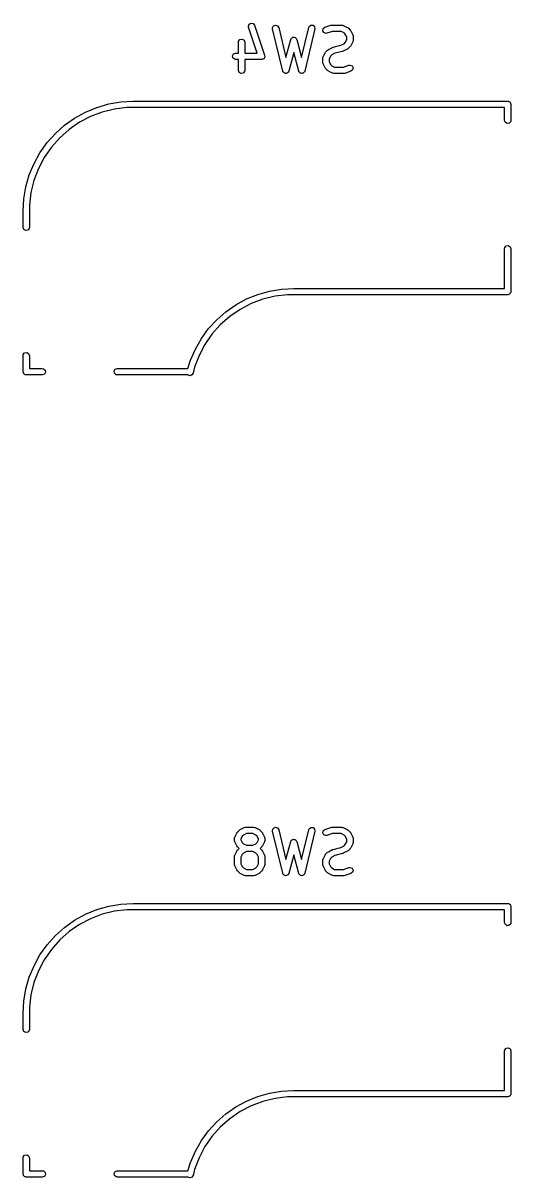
# Model space of a CAD drawing. Extents: x 96.8 to 191.9, y -145.5 to -71.1.
# Drawn here: x 160.45 to 172.03, y -100.81 to -73.38 of the extents above; entities that cross this region are included whole.
import ezdxf

# ---------------------------------------------------------------- set-up
doc = ezdxf.new("R2010")
doc.units = 0
doc.layers.add('BLACK', color=7, linetype='CONTINUOUS')

msp = doc.modelspace()

# ---------------------------------------------------------------- linework, layer by layer
at = {"layer": 'BLACK', "linetype": 'CONTINUOUS'}
for p, q in [((165.803, -73.454), (165.822, -73.4062)), ((165.807, -73.4797), (165.803, -73.454)), ((166.012, -74.0953), (165.807, -73.4797)), ((165.822, -73.4062), (165.867, -73.3818)), ((165.867, -73.3818), (165.917, -73.3921)), ((165.917, -73.3921), (165.949, -73.4323)), ((165.949, -73.4323), (166.187, -74.1466)), ((166.375, -73.495), (166.398, -73.4491)), ((166.398, -73.4491), (166.445, -73.4287)), ((166.445, -73.4287), (166.494, -73.4434)), ((166.494, -73.4434), (166.522, -73.4862)), ((166.522, -73.4862), (166.692, -74.1971)), ((167.064, -74.1971), (167.234, -73.4862)), ((167.234, -73.4862), (167.244, -73.4623)), ((167.244, -73.4623), (167.285, -73.4317)), ((167.285, -73.4317), (167.336, -73.4348)), ((167.336, -73.4348), (167.374, -73.47)), ((167.374, -73.47), (167.38, -73.521)), ((167.576, -73.512), (167.616, -73.4801)), ((167.616, -73.4801), (167.759, -73.4325)), ((167.759, -73.4325), (167.781, -73.4292)), ((167.781, -73.4292), (167.783, -73.4286)), ((167.783, -73.4286), (168.021, -73.4286)), ((168.021, -73.4286), (168.047, -73.4331)), ((168.047, -73.4331), (168.05, -73.436)), ((168.05, -73.436), (168.054, -73.4365)), ((168.054, -73.4365), (168.15, -73.4842)), ((168.15, -73.4842), (168.168, -73.4975)), ((165.602, -73.772), (165.653, -73.7631)), ((165.653, -73.7631), (165.697, -73.7887)), ((166.376, -73.521), (166.375, -73.495)), ((166.615, -74.521), (166.376, -73.521)), ((166.806, -73.77), (166.817, -73.7464)), ((166.817, -73.7464), (166.822, -73.7424)), ((166.822, -73.7424), (166.825, -73.7362)), ((166.825, -73.7362), (166.843, -73.7281)), ((166.843, -73.7281), (166.859, -73.7169)), ((166.859, -73.7169), (166.865, -73.7175)), ((166.865, -73.7175), (166.872, -73.7146)), ((166.872, -73.7146), (166.89, -73.7197)), ((166.89, -73.7197), (166.91, -73.7213)), ((166.91, -73.7213), (166.914, -73.7262)), ((166.914, -73.7262), (166.921, -73.7279)), ((166.921, -73.7279), (166.932, -73.7438)), ((166.932, -73.7438), (166.946, -73.7576)), ((166.946, -73.7576), (166.947, -73.7644)), ((166.947, -73.7644), (166.95, -73.77)), ((167.38, -73.521), (167.141, -74.521)), ((167.566, -73.5622), (167.576, -73.512)), ((167.59, -73.6074), (167.566, -73.5622)), ((167.638, -73.6262), (167.59, -73.6074)), ((167.664, -73.6224), (167.638, -73.6262)), ((167.795, -73.5786), (167.664, -73.6224)), ((168.003, -73.5786), (167.795, -73.5786)), ((168.072, -73.6129), (168.003, -73.5786)), ((168.102, -73.6433), (168.072, -73.6129)), ((168.136, -73.7118), (168.102, -73.6433)), ((168.136, -73.7716), (168.136, -73.7118)), ((168.168, -73.4975), (168.169, -73.4982)), ((168.169, -73.4982), (168.217, -73.5458)), ((168.217, -73.5458), (168.23, -73.5642)), ((168.23, -73.5642), (168.231, -73.5653)), ((168.231, -73.5653), (168.278, -73.6606)), ((168.278, -73.6606), (168.286, -73.6855)), ((168.286, -73.6855), (168.285, -73.6899)), ((168.285, -73.6899), (168.286, -73.6941)), ((168.286, -73.6941), (168.286, -73.7893)), ((165.565, -73.837), (165.569, -73.8113)), ((165.565, -74.0953), (165.565, -73.837)), ((165.569, -73.8113), (165.602, -73.772)), ((165.697, -73.7887), (165.715, -73.837)), ((165.715, -73.837), (165.715, -74.0953)), ((166.692, -74.1971), (166.806, -73.77)), ((166.95, -73.77), (167.064, -74.1971)), ((167.634, -74.0696), (167.682, -74.022)), ((167.682, -74.022), (167.7, -74.0092)), ((167.7, -74.0092), (167.702, -74.008)), ((167.702, -74.008), (167.797, -73.9603)), ((167.797, -73.9603), (167.809, -73.9567)), ((167.809, -73.9567), (167.812, -73.9547)), ((167.812, -73.9547), (167.995, -73.909)), ((167.995, -73.909), (168.072, -73.8706)), ((168.15, -73.9993), (168.054, -74.0469)), ((168.072, -73.8706), (168.102, -73.8401)), ((168.102, -73.8401), (168.136, -73.7716)), ((168.151, -73.9981), (168.15, -73.9993)), ((168.169, -73.9852), (168.151, -73.9981)), ((168.217, -73.9376), (168.169, -73.9852)), ((168.231, -73.9181), (168.217, -73.9361)), ((168.217, -73.9361), (168.217, -73.9376)), ((168.278, -73.8229), (168.231, -73.9181)), ((168.279, -73.8184), (168.278, -73.8229)), ((168.282, -73.815), (168.279, -73.8184)), ((168.286, -73.7893), (168.282, -73.815)), ((165.423, -74.1573), (165.449, -74.1128)), ((165.432, -74.2078), (165.423, -74.1573)), ((165.471, -74.2408), (165.432, -74.2078)), ((165.449, -74.1128), (165.497, -74.0953)), ((165.497, -74.2453), (165.471, -74.2408)), ((165.497, -74.0953), (165.565, -74.0953)), ((165.565, -74.2453), (165.497, -74.2453)), ((165.565, -74.5036), (165.565, -74.2453)), ((165.715, -74.0953), (166.012, -74.0953)), ((166.116, -74.2453), (165.715, -74.2453)), ((165.715, -74.2453), (165.715, -74.5036)), ((166.121, -74.2433), (166.116, -74.2453)), ((166.127, -74.2445), (166.121, -74.2433)), ((166.145, -74.2347), (166.127, -74.2445)), ((166.164, -74.2277), (166.145, -74.2347)), ((166.167, -74.2228), (166.164, -74.2277)), ((166.172, -74.22), (166.167, -74.2228)), ((166.18, -74.201), (166.172, -74.22)), ((166.19, -74.1833), (166.18, -74.201)), ((166.187, -74.1466), (166.191, -74.1723)), ((166.191, -74.1723), (166.189, -74.1777)), ((166.189, -74.1777), (166.19, -74.1833)), ((166.878, -74.0804), (166.76, -74.5229)), ((166.996, -74.5229), (166.878, -74.0804)), ((167.565, -74.2179), (167.569, -74.1923)), ((167.565, -74.3131), (167.565, -74.2179)), ((167.566, -74.3174), (167.565, -74.3131)), ((167.569, -74.1923), (167.572, -74.1888)), ((167.572, -74.1888), (167.573, -74.1844)), ((167.573, -74.1844), (167.62, -74.0891)), ((167.62, -74.0891), (167.634, -74.0711)), ((167.634, -74.0711), (167.634, -74.0696)), ((167.749, -74.1671), (167.715, -74.2356)), ((167.715, -74.2356), (167.715, -74.2954)), ((167.715, -74.2954), (167.749, -74.364)), ((167.78, -74.1367), (167.749, -74.1671)), ((167.857, -74.0982), (167.78, -74.1367)), ((168.039, -74.0526), (167.857, -74.0982)), ((168.042, -74.0506), (168.039, -74.0526)), ((168.054, -74.0469), (168.042, -74.0506)), ((165.582, -74.5518), (165.565, -74.5036)), ((165.627, -74.5775), (165.582, -74.5518)), ((165.677, -74.5686), (165.627, -74.5775)), ((165.71, -74.5293), (165.677, -74.5686)), ((165.715, -74.5036), (165.71, -74.5293)), ((166.619, -74.5276), (166.615, -74.521)), ((166.62, -74.5354), (166.619, -74.5276)), ((166.633, -74.5484), (166.62, -74.5354)), ((166.643, -74.5638), (166.633, -74.5484)), ((166.65, -74.5661), (166.643, -74.5638)), ((166.656, -74.5716), (166.65, -74.5661)), ((166.674, -74.5732), (166.656, -74.5716)), ((166.692, -74.5785), (166.674, -74.5732)), ((166.699, -74.5754), (166.692, -74.5785)), ((166.707, -74.576), (166.699, -74.5754)), ((166.722, -74.5654), (166.707, -74.576)), ((166.739, -74.5581), (166.722, -74.5654)), ((166.743, -74.5511), (166.739, -74.5581)), ((166.749, -74.5466), (166.743, -74.5511)), ((166.76, -74.5229), (166.749, -74.5466)), ((167.001, -74.5294), (166.996, -74.5229)), ((167.001, -74.5372), (167.001, -74.5294)), ((167.015, -74.5499), (167.001, -74.5372)), ((167.025, -74.565), (167.015, -74.5499)), ((167.033, -74.567), (167.025, -74.565)), ((167.039, -74.5725), (167.033, -74.567)), ((167.057, -74.5735), (167.039, -74.5725)), ((167.075, -74.5783), (167.057, -74.5735)), ((167.082, -74.575), (167.075, -74.5783)), ((167.09, -74.5755), (167.082, -74.575)), ((167.105, -74.5645), (167.09, -74.5755)), ((167.121, -74.5567), (167.105, -74.5645)), ((167.125, -74.5496), (167.121, -74.5567)), ((167.131, -74.5449), (167.125, -74.5496)), ((167.141, -74.521), (167.131, -74.5449)), ((167.565, -74.3217), (167.566, -74.3174)), ((167.573, -74.3467), (167.565, -74.3217)), ((167.62, -74.4419), (167.573, -74.3467)), ((167.622, -74.443), (167.62, -74.4419)), ((167.634, -74.4614), (167.622, -74.443)), ((167.682, -74.509), (167.634, -74.4614)), ((167.684, -74.5097), (167.682, -74.509)), ((167.702, -74.5231), (167.684, -74.5097)), ((167.797, -74.5707), (167.702, -74.5231)), ((167.749, -74.364), (167.78, -74.3944)), ((167.78, -74.3944), (167.848, -74.4286)), ((167.801, -74.5712), (167.797, -74.5707)), ((167.805, -74.5741), (167.801, -74.5712)), ((167.83, -74.5786), (167.805, -74.5741)), ((168.068, -74.5786), (167.83, -74.5786)), ((167.848, -74.4286), (168.056, -74.4286)), ((168.056, -74.4286), (168.188, -74.3848)), ((168.07, -74.5781), (168.068, -74.5786)), ((168.092, -74.5748), (168.07, -74.5781)), ((168.235, -74.5272), (168.092, -74.5748)), ((168.188, -74.3848), (168.213, -74.381)), ((168.213, -74.381), (168.261, -74.3999)), ((168.275, -74.4953), (168.235, -74.5272)), ((168.261, -74.3999), (168.286, -74.445)), ((168.286, -74.445), (168.275, -74.4953)), ((161.933, -75.495), (162.204, -75.3827)), ((162.204, -75.3827), (162.486, -75.3016)), ((162.486, -75.3016), (162.775, -75.2524)), ((162.919, -75.386), (162.623, -75.4219)), ((162.775, -75.2524), (163.068, -75.236)), ((163.068, -75.386), (162.919, -75.386)), ((163.068, -75.236), (171.958, -75.236)), ((171.883, -75.386), (163.068, -75.386)), ((171.883, -75.692), (171.883, -75.386)), ((171.958, -75.236), (171.968, -75.2377)), ((171.968, -75.2377), (171.971, -75.2371)), ((171.971, -75.2371), (171.974, -75.2388)), ((171.974, -75.2388), (171.984, -75.2405)), ((171.984, -75.2405), (171.999, -75.253)), ((171.999, -75.253), (172.015, -75.2628)), ((172.015, -75.2628), (172.018, -75.2691)), ((172.018, -75.2691), (172.023, -75.2735)), ((172.023, -75.2735), (172.026, -75.2927)), ((172.026, -75.2927), (172.033, -75.311)), ((172.033, -75.311), (172.033, -75.692)), ((161.438, -75.8065), (161.677, -75.6368)), ((161.677, -75.6368), (161.933, -75.495)), ((162.054, -75.5991), (161.79, -75.7376)), ((162.333, -75.4933), (162.054, -75.5991)), ((162.623, -75.4219), (162.333, -75.4933)), ((161.219, -76.0019), (161.438, -75.8065)), ((161.545, -75.907), (161.322, -76.1048)), ((161.79, -75.7376), (161.545, -75.907)), ((171.901, -75.7402), (171.883, -75.692)), ((171.945, -75.7659), (171.901, -75.7402)), ((171.995, -75.757), (171.945, -75.7659)), ((172.028, -75.7177), (171.995, -75.757)), ((172.033, -75.692), (172.028, -75.7177)), ((160.854, -76.4597), (161.024, -76.2206)), ((161.024, -76.2206), (161.219, -76.0019)), ((161.322, -76.1048), (161.124, -76.328)), ((160.712, -76.7164), (160.854, -76.4597)), ((161.124, -76.328), (160.955, -76.5734)), ((160.6, -76.9873), (160.712, -76.7164)), ((160.955, -76.5734), (160.816, -76.8375)), ((160.519, -77.2691), (160.6, -76.9873)), ((160.816, -76.8375), (160.71, -77.1163)), ((160.469, -77.5582), (160.519, -77.2691)), ((160.71, -77.1163), (160.639, -77.4059)), ((160.453, -77.851), (160.469, -77.5582)), ((160.639, -77.4059), (160.603, -77.7019)), ((160.453, -78.232), (160.453, -77.851)), ((160.453, -77.851), (160.453, -77.851)), ((160.603, -77.7019), (160.603, -77.851)), ((160.603, -77.851), (160.603, -78.232)), ((160.471, -78.2802), (160.453, -78.232)), ((160.515, -78.3059), (160.471, -78.2802)), ((160.565, -78.297), (160.515, -78.3059)), ((160.598, -78.2577), (160.565, -78.297)), ((160.603, -78.232), (160.598, -78.2577)), ((171.888, -78.7143), (171.921, -78.675)), ((171.921, -78.675), (171.971, -78.6661)), ((171.971, -78.6661), (172.015, -78.6918)), ((172.015, -78.6918), (172.033, -78.74)), ((171.883, -78.74), (171.888, -78.7143)), ((171.883, -79.681), (171.883, -78.74)), ((172.033, -78.74), (172.033, -79.756)), ((166.027, -79.8233), (166.305, -79.7446)), ((166.305, -79.7446), (166.59, -79.6969)), ((166.59, -79.6969), (166.878, -79.681)), ((166.878, -79.681), (166.878, -79.681)), ((166.878, -79.681), (171.883, -79.681)), ((172.016, -79.7966), (172.006, -79.8135)), ((172.028, -79.7817), (172.016, -79.7966)), ((172.03, -79.7719), (172.028, -79.7817)), ((172.032, -79.769), (172.03, -79.7719)), ((172.033, -79.756), (172.031, -79.7657)), ((172.031, -79.7657), (172.032, -79.769)), ((165.269, -80.2348), (165.506, -80.07)), ((165.506, -80.07), (165.76, -79.9322)), ((165.867, -80.043), (165.603, -80.1809)), ((165.76, -79.9322), (166.027, -79.8233)), ((166.145, -79.9378), (165.867, -80.043)), ((166.434, -79.8667), (166.145, -79.9378)), ((166.729, -79.831), (166.434, -79.8667)), ((166.878, -79.831), (166.729, -79.831)), ((171.958, -79.831), (166.878, -79.831)), ((166.878, -79.831), (166.878, -79.831)), ((171.976, -79.8243), (171.958, -79.831)), ((171.995, -79.821), (171.976, -79.8243)), ((172, -79.8158), (171.995, -79.821)), ((172.006, -79.8135), (172, -79.8158)), ((165.051, -80.4249), (165.269, -80.2348)), ((165.358, -80.3495), (165.135, -80.5464)), ((165.603, -80.1809), (165.358, -80.3495)), ((164.856, -80.6377), (165.051, -80.4249)), ((165.135, -80.5464), (164.937, -80.7686)), ((164.542, -81.1212), (164.686, -80.8707)), ((164.686, -80.8707), (164.856, -80.6377)), ((164.937, -80.7686), (164.768, -81.013)), ((164.426, -81.3859), (164.542, -81.1212)), ((164.768, -81.013), (164.629, -81.276)), ((160.453, -81.28), (160.458, -81.2543)), ((160.453, -81.661), (160.453, -81.28)), ((160.458, -81.2543), (160.49, -81.215)), ((160.49, -81.215), (160.541, -81.2061)), ((160.541, -81.2061), (160.585, -81.2318)), ((160.585, -81.2318), (160.603, -81.28)), ((160.603, -81.28), (160.603, -81.586)), ((164.365, -81.586), (164.426, -81.3859)), ((164.629, -81.276), (164.523, -81.5539)), ((160.46, -81.6793), (160.453, -81.661)), ((160.463, -81.6985), (160.46, -81.6793)), ((160.468, -81.7028), (160.463, -81.6985)), ((160.471, -81.7092), (160.468, -81.7028)), ((160.487, -81.719), (160.471, -81.7092)), ((160.502, -81.7315), (160.487, -81.719)), ((160.603, -81.586), (160.909, -81.586)), ((160.909, -81.586), (160.935, -81.5905)), ((160.957, -81.7185), (160.909, -81.736)), ((160.935, -81.5905), (160.974, -81.6235)), ((160.983, -81.674), (160.957, -81.7185)), ((160.974, -81.6235), (160.983, -81.674)), ((162.613, -81.648), (162.639, -81.6035)), ((162.622, -81.6985), (162.613, -81.648)), ((162.661, -81.7315), (162.622, -81.6985)), ((162.639, -81.6035), (162.687, -81.586)), ((162.687, -81.586), (164.365, -81.586)), ((164.487, -81.6981), (164.462, -81.7374)), ((164.523, -81.5539), (164.487, -81.6981)), ((164.487, -81.6981), (164.487, -81.6981)), ((160.512, -81.7332), (160.502, -81.7315)), ((160.515, -81.7349), (160.512, -81.7332)), ((160.518, -81.7343), (160.515, -81.7349)), ((160.528, -81.736), (160.518, -81.7343)), ((160.909, -81.736), (160.528, -81.736)), ((162.687, -81.736), (162.661, -81.7315)), ((164.368, -81.736), (162.687, -81.736)), ((164.374, -81.7435), (164.368, -81.736)), ((164.419, -81.7548), (164.374, -81.7435)), ((164.462, -81.7374), (164.419, -81.7548)), ((165.478, -92.7106), (165.525, -92.6153)), ((165.525, -92.6153), (165.539, -92.5973)), ((165.539, -92.5958), (165.587, -92.5482)), ((165.539, -92.5973), (165.539, -92.5958)), ((165.587, -92.5482), (165.605, -92.5353)), ((165.605, -92.5353), (165.606, -92.5342)), ((165.606, -92.5342), (165.702, -92.4865)), ((165.684, -92.6629), (165.654, -92.6933)), ((165.753, -92.6286), (165.684, -92.6629)), ((165.702, -92.4865), (165.727, -92.4791)), ((165.727, -92.4791), (165.731, -92.4802)), ((165.731, -92.4802), (165.735, -92.4786)), ((165.735, -92.4786), (165.926, -92.4786)), ((165.908, -92.6286), (165.753, -92.6286)), ((165.976, -92.6629), (165.908, -92.6286)), ((165.926, -92.4786), (165.951, -92.4831)), ((165.951, -92.4831), (165.955, -92.486)), ((165.955, -92.486), (165.959, -92.4865)), ((165.959, -92.4865), (166.054, -92.5342)), ((166.007, -92.6933), (165.976, -92.6629)), ((166.054, -92.5342), (166.072, -92.5475)), ((166.072, -92.5475), (166.074, -92.5482)), ((166.074, -92.5482), (166.122, -92.5958)), ((166.122, -92.5958), (166.134, -92.6142)), ((166.134, -92.6142), (166.136, -92.6153)), ((166.136, -92.6153), (166.183, -92.7106)), ((166.375, -92.545), (166.398, -92.4991)), ((166.376, -92.571), (166.375, -92.545)), ((166.615, -93.571), (166.376, -92.571)), ((166.398, -92.4991), (166.445, -92.4787)), ((166.445, -92.4787), (166.494, -92.4934)), ((166.494, -92.4934), (166.522, -92.5362)), ((166.522, -92.5362), (166.692, -93.2471)), ((167.064, -93.2471), (167.234, -92.5362)), ((167.38, -92.571), (167.141, -93.571)), ((167.234, -92.5362), (167.244, -92.5123)), ((167.244, -92.5123), (167.285, -92.4817)), ((167.285, -92.4817), (167.336, -92.4848)), ((167.336, -92.4848), (167.374, -92.52)), ((167.374, -92.52), (167.38, -92.571)), ((167.566, -92.6122), (167.576, -92.562)), ((167.59, -92.6574), (167.566, -92.6122)), ((167.576, -92.562), (167.616, -92.5301)), ((167.638, -92.6762), (167.59, -92.6574)), ((167.616, -92.5301), (167.759, -92.4825)), ((167.664, -92.6724), (167.638, -92.6762)), ((167.795, -92.6286), (167.664, -92.6724)), ((167.759, -92.4825), (167.781, -92.4792)), ((167.781, -92.4792), (167.783, -92.4786)), ((167.783, -92.4786), (168.021, -92.4786)), ((168.003, -92.6286), (167.795, -92.6286)), ((168.072, -92.6629), (168.003, -92.6286)), ((168.021, -92.4786), (168.047, -92.4831)), ((168.047, -92.4831), (168.05, -92.486)), ((168.05, -92.486), (168.054, -92.4865)), ((168.054, -92.4865), (168.15, -92.5342)), ((168.102, -92.6933), (168.072, -92.6629)), ((168.15, -92.5342), (168.168, -92.5475)), ((168.168, -92.5475), (168.169, -92.5482)), ((168.169, -92.5482), (168.217, -92.5958)), ((168.217, -92.5958), (168.23, -92.6142)), ((168.23, -92.6142), (168.231, -92.6153)), ((168.231, -92.6153), (168.278, -92.7106)), ((165.47, -92.7441), (165.474, -92.7184)), ((165.47, -92.7917), (165.47, -92.7441)), ((165.471, -92.7959), (165.47, -92.7917)), ((165.47, -92.8003), (165.471, -92.7959)), ((165.478, -92.8253), (165.47, -92.8003)), ((165.474, -92.7184), (165.477, -92.715)), ((165.477, -92.715), (165.478, -92.7106)), ((165.525, -92.9205), (165.478, -92.8253)), ((165.526, -92.9216), (165.525, -92.9205)), ((165.539, -92.94), (165.526, -92.9216)), ((165.581, -92.9822), (165.539, -92.94)), ((165.654, -92.6933), (165.62, -92.7618)), ((165.62, -92.7618), (165.62, -92.774)), ((165.62, -92.774), (165.654, -92.8425)), ((165.654, -92.8425), (165.684, -92.8729)), ((165.684, -92.8729), (165.753, -92.9072)), ((165.753, -92.9072), (165.908, -92.9072)), ((165.908, -92.9072), (165.976, -92.8729)), ((165.976, -92.8729), (166.007, -92.8425)), ((166.041, -92.7618), (166.007, -92.6933)), ((166.007, -92.8425), (166.041, -92.774)), ((166.041, -92.774), (166.041, -92.7618)), ((166.122, -92.94), (166.079, -92.9822)), ((166.136, -92.9205), (166.122, -92.9385)), ((166.122, -92.9385), (166.122, -92.94)), ((166.183, -92.8253), (166.136, -92.9205)), ((166.183, -92.7106), (166.191, -92.7355)), ((166.184, -92.8208), (166.183, -92.8253)), ((166.187, -92.8174), (166.184, -92.8208)), ((166.191, -92.7917), (166.187, -92.8174)), ((166.191, -92.7355), (166.19, -92.7399)), ((166.19, -92.7399), (166.191, -92.7441)), ((166.191, -92.7441), (166.191, -92.7917)), ((166.692, -93.2471), (166.806, -92.82)), ((166.806, -92.82), (166.817, -92.7964)), ((166.817, -92.7964), (166.822, -92.7924)), ((166.822, -92.7924), (166.825, -92.7862)), ((166.825, -92.7862), (166.843, -92.7781)), ((166.843, -92.7781), (166.859, -92.7669)), ((166.859, -92.7669), (166.865, -92.7675)), ((166.865, -92.7675), (166.872, -92.7646)), ((166.872, -92.7646), (166.89, -92.7697)), ((166.89, -92.7697), (166.91, -92.7713)), ((166.91, -92.7713), (166.914, -92.7762)), ((166.914, -92.7762), (166.921, -92.7779)), ((166.921, -92.7779), (166.932, -92.7938)), ((166.932, -92.7938), (166.946, -92.8076)), ((166.946, -92.8076), (166.947, -92.8144)), ((166.947, -92.8144), (166.95, -92.82)), ((166.95, -92.82), (167.064, -93.2471)), ((167.812, -93.0047), (167.995, -92.959)), ((167.995, -92.959), (168.072, -92.9206)), ((168.072, -92.9206), (168.102, -92.8901)), ((168.136, -92.7618), (168.102, -92.6933)), ((168.102, -92.8901), (168.136, -92.8216)), ((168.136, -92.8216), (168.136, -92.7618)), ((168.278, -92.8729), (168.231, -92.9681)), ((168.278, -92.7106), (168.286, -92.7355)), ((168.279, -92.8684), (168.278, -92.8729)), ((168.282, -92.865), (168.279, -92.8684)), ((168.286, -92.8393), (168.282, -92.865)), ((168.286, -92.7355), (168.285, -92.7399)), ((168.285, -92.7399), (168.286, -92.7441)), ((168.286, -92.7441), (168.286, -92.8393)), ((165.47, -93.1727), (165.474, -93.147)), ((165.47, -93.3631), (165.47, -93.1727)), ((165.474, -93.147), (165.477, -93.1436)), ((165.477, -93.1436), (165.478, -93.1391)), ((165.478, -93.1391), (165.525, -93.0439)), ((165.525, -93.0439), (165.539, -93.0259)), ((165.539, -93.0244), (165.581, -92.9822)), ((165.539, -93.0259), (165.539, -93.0244)), ((165.654, -93.1219), (165.62, -93.1904)), ((165.62, -93.1904), (165.62, -93.3454)), ((165.684, -93.0914), (165.654, -93.1219)), ((165.753, -93.0572), (165.684, -93.0914)), ((165.908, -93.0572), (165.753, -93.0572)), ((165.976, -93.0914), (165.908, -93.0572)), ((166.007, -93.1219), (165.976, -93.0914)), ((166.041, -93.1904), (166.007, -93.1219)), ((166.041, -93.3454), (166.041, -93.1904)), ((166.079, -92.9822), (166.122, -93.0244)), ((166.122, -93.0244), (166.134, -93.0428)), ((166.134, -93.0428), (166.136, -93.0439)), ((166.136, -93.0439), (166.183, -93.1391)), ((166.183, -93.1391), (166.191, -93.1641)), ((166.191, -93.1641), (166.19, -93.1685)), ((166.19, -93.1685), (166.191, -93.1727)), ((166.191, -93.1727), (166.191, -93.3631)), ((166.878, -93.1304), (166.76, -93.5729)), ((166.996, -93.5729), (166.878, -93.1304)), ((167.569, -93.2423), (167.572, -93.2388)), ((167.572, -93.2388), (167.573, -93.2344)), ((167.573, -93.2344), (167.62, -93.1391)), ((167.62, -93.1391), (167.634, -93.1211)), ((167.634, -93.1196), (167.682, -93.072)), ((167.634, -93.1211), (167.634, -93.1196)), ((167.682, -93.072), (167.7, -93.0592)), ((167.7, -93.0592), (167.702, -93.058)), ((167.702, -93.058), (167.797, -93.0103)), ((167.749, -93.2171), (167.715, -93.2856)), ((167.78, -93.1867), (167.749, -93.2171)), ((167.857, -93.1482), (167.78, -93.1867)), ((167.797, -93.0103), (167.809, -93.0067)), ((167.809, -93.0067), (167.812, -93.0047)), ((168.039, -93.1026), (167.857, -93.1482)), ((168.042, -93.1006), (168.039, -93.1026)), ((168.054, -93.0969), (168.042, -93.1006)), ((168.15, -93.0493), (168.054, -93.0969)), ((168.151, -93.0481), (168.15, -93.0493)), ((168.169, -93.0352), (168.151, -93.0481)), ((168.217, -92.9876), (168.169, -93.0352)), ((168.231, -92.9681), (168.217, -92.9861)), ((168.217, -92.9861), (168.217, -92.9876)), ((165.471, -93.3674), (165.47, -93.3631)), ((165.47, -93.3717), (165.471, -93.3674)), ((165.478, -93.3967), (165.47, -93.3717)), ((165.525, -93.4919), (165.478, -93.3967)), ((165.526, -93.493), (165.525, -93.4919)), ((165.539, -93.5114), (165.526, -93.493)), ((165.587, -93.559), (165.539, -93.5114)), ((165.62, -93.3454), (165.654, -93.414)), ((165.654, -93.414), (165.684, -93.4444)), ((165.684, -93.4444), (165.753, -93.4786)), ((165.753, -93.4786), (165.908, -93.4786)), ((165.908, -93.4786), (165.976, -93.4444)), ((165.976, -93.4444), (166.007, -93.414)), ((166.007, -93.414), (166.041, -93.3454)), ((166.122, -93.5114), (166.074, -93.559)), ((166.136, -93.4919), (166.122, -93.5099)), ((166.122, -93.5099), (166.122, -93.5114)), ((166.183, -93.3967), (166.136, -93.4919)), ((166.184, -93.3922), (166.183, -93.3967)), ((166.187, -93.3888), (166.184, -93.3922)), ((166.191, -93.3631), (166.187, -93.3888)), ((167.565, -93.2679), (167.569, -93.2423)), ((167.565, -93.3631), (167.565, -93.2679)), ((167.566, -93.3674), (167.565, -93.3631)), ((167.565, -93.3717), (167.566, -93.3674)), ((167.573, -93.3967), (167.565, -93.3717)), ((167.62, -93.4919), (167.573, -93.3967)), ((167.622, -93.493), (167.62, -93.4919)), ((167.634, -93.5114), (167.622, -93.493)), ((167.682, -93.559), (167.634, -93.5114)), ((167.715, -93.2856), (167.715, -93.3454)), ((167.715, -93.3454), (167.749, -93.414)), ((167.749, -93.414), (167.78, -93.4444)), ((167.78, -93.4444), (167.848, -93.4786)), ((167.848, -93.4786), (168.056, -93.4786)), ((168.056, -93.4786), (168.188, -93.4348)), ((168.188, -93.4348), (168.213, -93.431)), ((168.213, -93.431), (168.261, -93.4499)), ((168.261, -93.4499), (168.286, -93.495)), ((168.286, -93.495), (168.275, -93.5453)), ((165.588, -93.5597), (165.587, -93.559)), ((165.606, -93.5731), (165.588, -93.5597)), ((165.702, -93.6207), (165.606, -93.5731)), ((165.706, -93.6212), (165.702, -93.6207)), ((165.709, -93.6241), (165.706, -93.6212)), ((165.735, -93.6286), (165.709, -93.6241)), ((165.926, -93.6286), (165.735, -93.6286)), ((165.93, -93.6271), (165.926, -93.6286)), ((165.934, -93.6281), (165.93, -93.6271)), ((165.959, -93.6207), (165.934, -93.6281)), ((166.054, -93.5731), (165.959, -93.6207)), ((166.056, -93.5719), (166.054, -93.5731)), ((166.074, -93.559), (166.056, -93.5719)), ((166.619, -93.5776), (166.615, -93.571)), ((166.62, -93.5854), (166.619, -93.5776)), ((166.633, -93.5984), (166.62, -93.5854)), ((166.643, -93.6138), (166.633, -93.5984)), ((166.65, -93.6161), (166.643, -93.6138)), ((166.656, -93.6216), (166.65, -93.6161)), ((166.674, -93.6232), (166.656, -93.6216)), ((166.692, -93.6285), (166.674, -93.6232)), ((166.699, -93.6254), (166.692, -93.6285)), ((166.707, -93.626), (166.699, -93.6254)), ((166.722, -93.6154), (166.707, -93.626)), ((166.739, -93.6081), (166.722, -93.6154)), ((166.743, -93.6011), (166.739, -93.6081)), ((166.749, -93.5966), (166.743, -93.6011)), ((166.76, -93.5729), (166.749, -93.5966)), ((167.001, -93.5794), (166.996, -93.5729)), ((167.001, -93.5872), (167.001, -93.5794)), ((167.015, -93.5999), (167.001, -93.5872)), ((167.025, -93.615), (167.015, -93.5999)), ((167.033, -93.617), (167.025, -93.615)), ((167.039, -93.6225), (167.033, -93.617)), ((167.057, -93.6235), (167.039, -93.6225)), ((167.075, -93.6283), (167.057, -93.6235)), ((167.082, -93.625), (167.075, -93.6283)), ((167.09, -93.6255), (167.082, -93.625)), ((167.105, -93.6145), (167.09, -93.6255)), ((167.121, -93.6067), (167.105, -93.6145)), ((167.125, -93.5996), (167.121, -93.6067)), ((167.131, -93.5949), (167.125, -93.5996)), ((167.141, -93.571), (167.131, -93.5949)), ((167.684, -93.5597), (167.682, -93.559)), ((167.702, -93.5731), (167.684, -93.5597)), ((167.797, -93.6207), (167.702, -93.5731)), ((167.801, -93.6212), (167.797, -93.6207)), ((167.805, -93.6241), (167.801, -93.6212)), ((167.83, -93.6286), (167.805, -93.6241)), ((168.068, -93.6286), (167.83, -93.6286)), ((168.07, -93.6281), (168.068, -93.6286)), ((168.092, -93.6248), (168.07, -93.6281)), ((168.235, -93.5772), (168.092, -93.6248)), ((168.275, -93.5453), (168.235, -93.5772)), ((162.486, -94.3516), (162.775, -94.3024)), ((162.775, -94.3024), (163.068, -94.286)), ((163.068, -94.286), (171.958, -94.286)), ((171.958, -94.286), (171.968, -94.2877)), ((171.968, -94.2877), (171.971, -94.2871)), ((171.971, -94.2871), (171.974, -94.2888)), ((171.974, -94.2888), (171.984, -94.2905)), ((171.984, -94.2905), (171.999, -94.303)), ((171.999, -94.303), (172.015, -94.3128)), ((172.015, -94.3128), (172.018, -94.3191)), ((172.018, -94.3191), (172.023, -94.3235)), ((172.023, -94.3235), (172.026, -94.3427)), ((161.677, -94.6868), (161.933, -94.545)), ((161.933, -94.545), (162.204, -94.4327)), ((162.333, -94.5433), (162.054, -94.6491)), ((162.204, -94.4327), (162.486, -94.3516)), ((162.623, -94.4719), (162.333, -94.5433)), ((162.919, -94.436), (162.623, -94.4719)), ((163.068, -94.436), (162.919, -94.436)), ((171.883, -94.436), (163.068, -94.436)), ((171.883, -94.742), (171.883, -94.436)), ((172.026, -94.3427), (172.033, -94.361)), ((172.033, -94.361), (172.033, -94.742)), ((161.219, -95.0519), (161.438, -94.8565)), ((161.438, -94.8565), (161.677, -94.6868)), ((161.79, -94.7876), (161.545, -94.957)), ((162.054, -94.6491), (161.79, -94.7876)), ((171.901, -94.7902), (171.883, -94.742)), ((171.945, -94.8159), (171.901, -94.7902)), ((171.995, -94.807), (171.945, -94.8159)), ((172.028, -94.7677), (171.995, -94.807)), ((172.033, -94.742), (172.028, -94.7677)), ((161.024, -95.2706), (161.219, -95.0519)), ((161.322, -95.1548), (161.124, -95.378)), ((161.545, -94.957), (161.322, -95.1548)), ((160.854, -95.5097), (161.024, -95.2706)), ((161.124, -95.378), (160.955, -95.6234)), ((160.712, -95.7664), (160.854, -95.5097)), ((160.955, -95.6234), (160.816, -95.8875)), ((160.6, -96.0373), (160.712, -95.7664)), ((160.816, -95.8875), (160.71, -96.1663)), ((160.519, -96.3191), (160.6, -96.0373)), ((160.71, -96.1663), (160.639, -96.4559)), ((160.469, -96.6082), (160.519, -96.3191)), ((160.639, -96.4559), (160.603, -96.7519)), ((160.453, -96.901), (160.469, -96.6082)), ((160.603, -96.7519), (160.603, -96.901)), ((160.453, -97.282), (160.453, -96.901)), ((160.603, -96.901), (160.603, -97.282)), ((160.471, -97.3302), (160.453, -97.282)), ((160.515, -97.3559), (160.471, -97.3302)), ((160.565, -97.347), (160.515, -97.3559)), ((160.598, -97.3077), (160.565, -97.347)), ((160.603, -97.282), (160.598, -97.3077)), ((171.883, -97.79), (171.888, -97.7643)), ((171.883, -98.731), (171.883, -97.79)), ((171.888, -97.7643), (171.921, -97.725)), ((171.921, -97.725), (171.971, -97.7161)), ((171.971, -97.7161), (172.015, -97.7418)), ((172.015, -97.7418), (172.033, -97.79)), ((172.033, -97.79), (172.033, -98.806)), ((165.506, -99.12), (165.76, -98.9822)), ((165.76, -98.9822), (166.027, -98.8733)), ((166.145, -98.9878), (165.867, -99.093)), ((166.027, -98.8733), (166.305, -98.7946)), ((166.434, -98.9167), (166.145, -98.9878)), ((166.305, -98.7946), (166.59, -98.7469)), ((166.729, -98.881), (166.434, -98.9167)), ((166.59, -98.7469), (166.878, -98.731)), ((166.878, -98.881), (166.729, -98.881)), ((166.878, -98.731), (166.878, -98.731)), ((166.878, -98.731), (171.883, -98.731)), ((171.958, -98.881), (166.878, -98.881)), ((166.878, -98.881), (166.878, -98.881)), ((171.976, -98.8743), (171.958, -98.881)), ((171.995, -98.871), (171.976, -98.8743)), ((172, -98.8658), (171.995, -98.871)), ((172.006, -98.8635), (172, -98.8658)), ((172.016, -98.8466), (172.006, -98.8635)), ((172.028, -98.8317), (172.016, -98.8466)), ((172.03, -98.8219), (172.028, -98.8317)), ((172.032, -98.819), (172.03, -98.8219)), ((172.033, -98.806), (172.031, -98.8157)), ((172.031, -98.8157), (172.032, -98.819)), ((165.269, -99.2848), (165.506, -99.12)), ((165.603, -99.2309), (165.358, -99.3995)), ((165.867, -99.093), (165.603, -99.2309)), ((164.856, -99.6877), (165.051, -99.4749)), ((165.051, -99.4749), (165.269, -99.2848)), ((165.358, -99.3995), (165.135, -99.5964)), ((164.686, -99.9207), (164.856, -99.6877)), ((164.937, -99.8186), (164.768, -100.063)), ((165.135, -99.5964), (164.937, -99.8186)), ((164.542, -100.171), (164.686, -99.9207)), ((164.768, -100.063), (164.629, -100.326)), ((160.453, -100.33), (160.458, -100.304)), ((160.453, -100.711), (160.453, -100.33)), ((160.458, -100.304), (160.49, -100.265)), ((160.49, -100.265), (160.541, -100.256)), ((160.541, -100.256), (160.585, -100.282)), ((160.585, -100.282), (160.603, -100.33)), ((160.603, -100.33), (160.603, -100.636)), ((164.426, -100.436), (164.542, -100.171)), ((164.629, -100.326), (164.523, -100.604)), ((160.603, -100.636), (160.909, -100.636)), ((160.909, -100.636), (160.935, -100.641)), ((160.935, -100.641), (160.974, -100.673)), ((162.639, -100.654), (162.687, -100.636)), ((162.687, -100.636), (164.365, -100.636)), ((164.365, -100.636), (164.426, -100.436)), ((164.523, -100.604), (164.487, -100.748)), ((160.46, -100.729), (160.453, -100.711)), ((160.463, -100.748), (160.46, -100.729)), ((160.468, -100.753), (160.463, -100.748)), ((160.471, -100.759), (160.468, -100.753)), ((160.487, -100.769), (160.471, -100.759)), ((160.502, -100.781), (160.487, -100.769)), ((160.512, -100.783), (160.502, -100.781)), ((160.515, -100.785), (160.512, -100.783)), ((160.518, -100.784), (160.515, -100.785)), ((160.528, -100.786), (160.518, -100.784)), ((160.909, -100.786), (160.528, -100.786)), ((160.957, -100.768), (160.909, -100.786)), ((160.983, -100.724), (160.957, -100.768)), ((160.974, -100.673), (160.983, -100.724)), ((162.613, -100.698), (162.639, -100.654)), ((162.622, -100.748), (162.613, -100.698)), ((162.661, -100.781), (162.622, -100.748)), ((162.687, -100.786), (162.661, -100.781)), ((164.368, -100.786), (162.687, -100.786)), ((164.374, -100.794), (164.368, -100.786)), ((164.419, -100.805), (164.374, -100.794)), ((164.462, -100.787), (164.419, -100.805)), ((164.487, -100.748), (164.462, -100.787)), ((164.487, -100.748), (164.487, -100.748))]:
    msp.add_line(p, q, dxfattribs=at)

doc.saveas('drawing.dxf')
